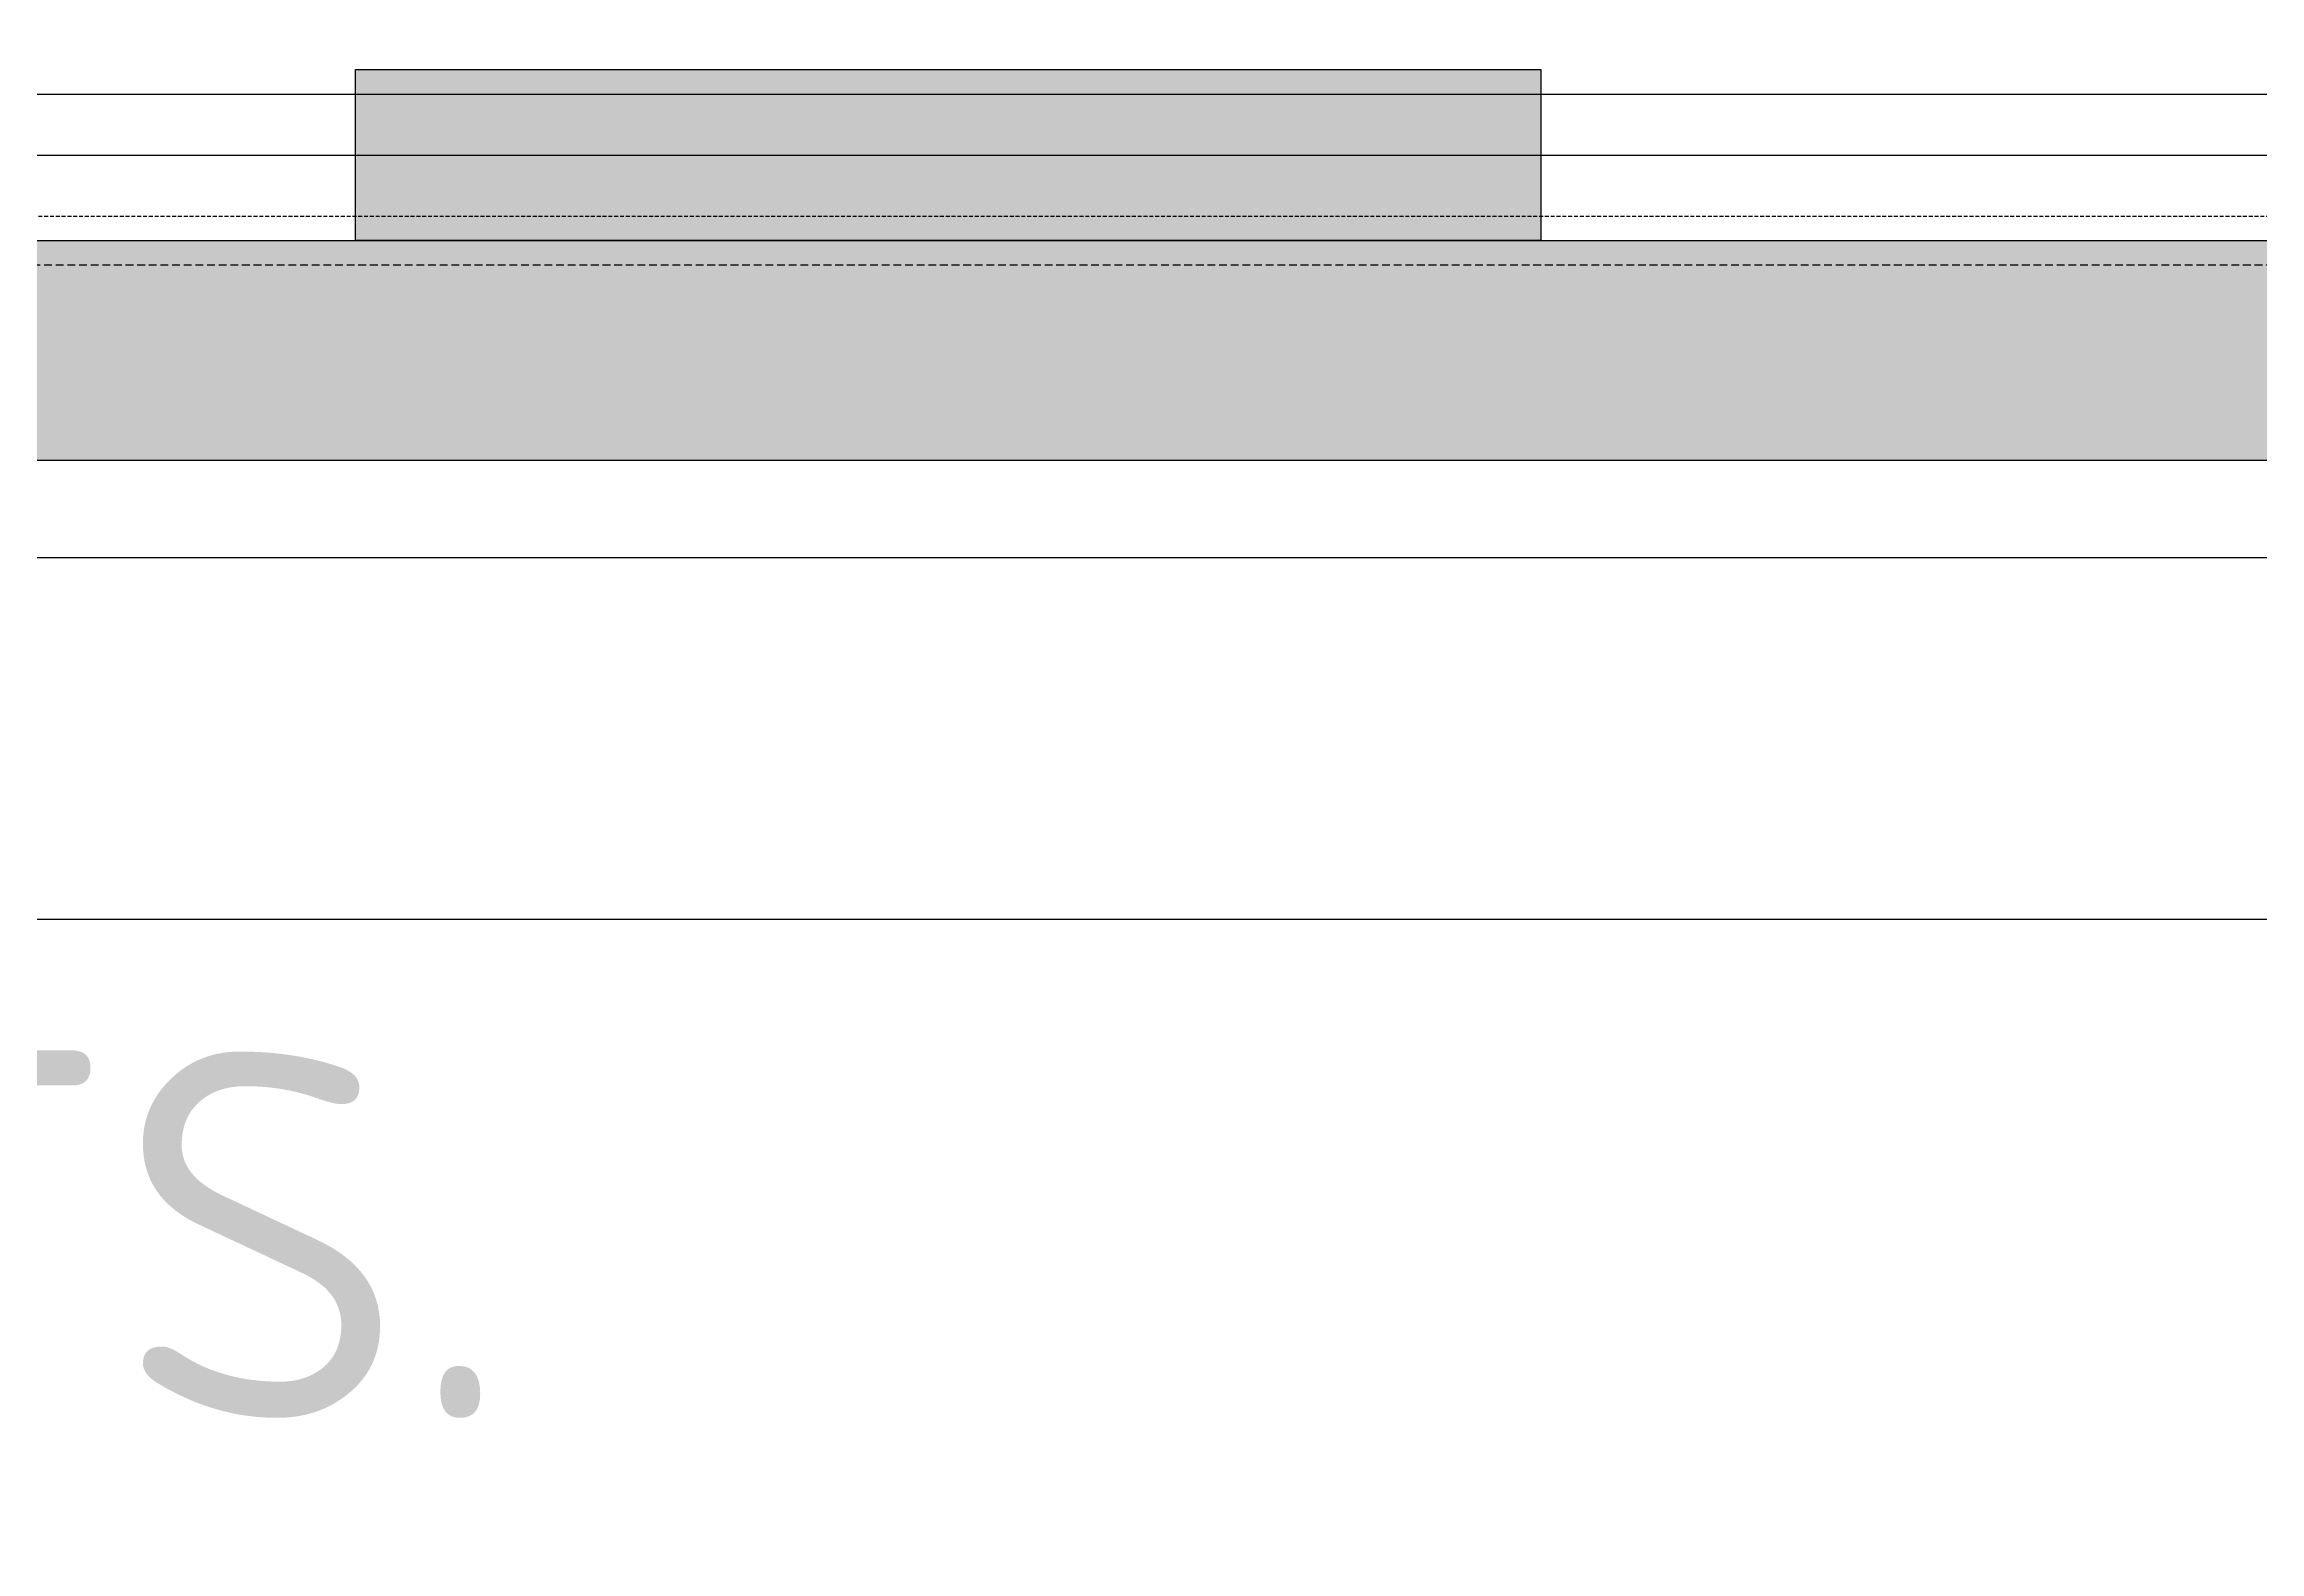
# Model space of a CAD drawing. Header units: millimetres. Extents: x -272986 to 200319, y -34579 to 49604.
# Drawn here: x 2848 to 3755, y 11823 to 12440 of the extents above; entities that cross this region are included whole.
import ezdxf

# ---------------------------------------------------------------- set-up
doc = ezdxf.new("R2010")
doc.units = ezdxf.units.MM
doc.linetypes.add('CENTER2', pattern=[28.575000000000003, 19.05, -3.175, 3.175, -3.175])
doc.linetypes.add('HIDDEN2', pattern=[4.762499999999999, 3.175, -1.5875])
doc.layers.get('Defpoints').update_dxf_attribs({"color": 9})
for name, color, linetype in [('X 0001 M', 7, 'Continuous'), ('X 1001 M', 8, 'HIDDEN2'), ('X 2001 M', 1, 'CENTER2'), ('X 3001 D', 5, 'Continuous'), ('X 4001 T', 7, 'Continuous')]:
    doc.layers.add(name, color=color, linetype=linetype)
doc.layers.add('X 5999 H', color=7, linetype='Continuous', true_color=0xffffff)
doc.styles.add('BIT STD. 2.5', font='isocpeur.ttf', dxfattribs={"height": 2.5})
doc.styles.add('BIT STD. 3.0', font='isocpeur.ttf', dxfattribs={"height": 2.5})
doc.dimstyles.new('BIT STD. 3.0', dxfattribs={"dimtxt": 3, "dimasz": 3, "dimexe": 1, "dimexo": 0.75, "dimgap": 1, "dimtad": 1, "dimdec": 0, "dimdsep": 46, "dimtxsty": 'BIT STD. 3.0', "dimcen": 0, "dimadec": 0, "dimazin": 0, "dimtfac": 1, "dimtdec": 0, "dimtmove": 0, "dimatfit": 3, "dimfxl": 1, "dimtfill": 1, "dimlwd": -1, "dimlwe": -1, "dimarcsym": 0})

# ---------------------------------------------------------------- blocks, each defined once
blk = doc.blocks.new('*D716')
at = {"layer": 'Defpoints', "color": 0, "transparency": 16777216}
for p in [(-670.2165446286235, 12230), (15596.99999999999, 12230.00000000003), (-1.382431946694851e-10, -2.273736754432321e-13)]:
    blk.add_point(p, dxfattribs=at)
at = {"layer": 'X 3001 D', "color": 0, "transparency": 16777216}
blk.add_line((15590.99999999999, 12230.00000000003), (-3471.512588284831, 12230), dxfattribs=at)
at = {"layer": 'X 3001 D', "color": 0, "transparency": 16777216, "insert": (-2100.864566456728, 12366.58594815825), "char_height": 150, "attachment_point": 5, "style": 'BIT STD. 3.0', "bg_fill": 3, "box_fill_scale": 1.1, "bg_fill_color": 256, "bg_fill_true_color": 13158600, "bg_fill_transparency": 0}
blk.add_mtext('{\\fArial|b0|i0|c0|p34;▼}12.230m - OVERFLOW LEVEL', dxfattribs=at)
blk = doc.blocks.new('*D718')
at = {"layer": 'Defpoints', "color": 0, "transparency": 16777216}
for p in [(15596.99999999999, 12082), (-1200.539662775482, 11803.0040703202), (-1.382431946694851e-10, -2.273736754432321e-13)]:
    blk.add_point(p, dxfattribs=at)
at = {"layer": 'X 3001 D', "color": 0, "transparency": 16777216}
for p, q in [((-480.5396627754817, 12082), (-840.5396627754817, 11803.0040703202)), ((15551.99999999999, 12082), (-480.5396627754817, 12082)), ((-840.5396627754817, 11803.0040703202), (-3431.835706431689, 11803.0040703202))]:
    blk.add_line(p, q, dxfattribs=at)
at = {"layer": 'X 3001 D', "color": 0, "transparency": 16777216, "insert": (-2346.187684603586, 11939.59001847845), "char_height": 150, "attachment_point": 5, "style": 'BIT STD. 3.0', "bg_fill": 3, "box_fill_scale": 1.1, "bg_fill_color": 256, "bg_fill_true_color": 13158600, "bg_fill_transparency": 0}
blk.add_mtext('{\\fArial|b0|i0|c0|p34;▼}12.082m - HIGH LEVEL', dxfattribs=at)
blk = doc.blocks.new('90 WS')
at = {"layer": 'X 5999 H'}
h = blk.add_hatch(color=9, dxfattribs=at)
h.dxf.hatch_style = 1
h.paths.add_polyline_path([(-15302.51427035754, -34.99999999999818), (-15117.13837452536, -34.99999999999818), (-15117.13837452536, 35.00000000000546), (-15302.51427035754, 35.00000000000546)])
h.paths.add_polyline_path([(-14279.25368084079, 35.00000000000182), (-13926.6477734503, 35.00000000000182), (-13926.6477734503, -34.99999999999818), (-14279.25368084079, -34.99999999999818)])
h.paths.add_polyline_path([(-5105.149931233405, 35), (-5675.678274025224, 35), (-5675.678274025224, -35), (-5105.149931233405, -35)])
h.paths.add_polyline_path([(-2975.388233022531, 34.99999999999818), (-3460.708629006142, 34.99999999999818), (-3460.708629006142, -35.00000000000182), (-2975.388233022531, -35.00000000000182)])
h.paths.add_polyline_path([(-8098.444500151367, 35.00000000000182), (-7498.555499848517, 35.00000000000182), (-7498.555499848517, -34.99999999999818), (-8098.444500151367, -34.99999999999818)])
h.paths.add_polyline_path([(-10491.85006876648, 35), (-9921.32172597466, 35), (-9921.32172597466, -35), (-10491.85006876648, -35)])
h.paths.add_polyline_path([(-12621.61176697735, 34.99999999999818), (-12136.29137099374, 34.99999999999818), (-12136.29137099374, -35.00000000000182), (-12621.61176697735, -35.00000000000182)])
h.paths.add_polyline_path([(-1317.746319159094, 35.00000000000182), (-1670.352226549585, 35.00000000000182), (-1670.352226549585, -34.99999999999818), (-1317.746319159094, -34.99999999999818)])
h.paths.add_polyline_path([(-294.4857296423434, -34.99999999999818), (-479.8616254745284, -34.99999999999818), (-479.8616254745284, 35.00000000000546), (-294.4857296423434, 35.00000000000546)])
h = blk.add_hatch(color=9, dxfattribs=at)
h.dxf.hatch_style = 1
h.paths.add_polyline_path([(-15696.99999999988, -125), (100, -125), (100, -55), (0, -55), (0, -35), (-15596.99999999988, -35), (-15596.99999999988, -55), (-15696.99999999988, -55)])
for p, q in [((-15616.99999999988, -35), (20, -35)), ((-15696.99999999988, -125), (100, -125))]:
    blk.add_line(p, q)
at = {"color": 252, "linetype": 'HIDDEN2'}
blk.add_line((-15597, -44.99999999999994), (0, -44.99999999999994), dxfattribs=at)
blk.add_lwpolyline([(-12621.61176697735, 34.99999999999818), (-12136.29137099374, 34.99999999999818), (-12136.29137099374, -35.00000000000182), (-12621.61176697735, -35.00000000000182)], close=True)
at = {"layer": 'X 2001 M'}
blk.add_line((-15657.17776611028, 0), (60.17776611028239, 0), dxfattribs=at)
blk = doc.blocks.new('*D678')
at = {"layer": 'Defpoints', "color": 0, "transparency": 16777216}
for p in [(10384.0767400825, 13239), (11230.07886855424, 12944.21057286914), (390.3356475708861, 0.5)]:
    blk.add_point(p, dxfattribs=at)
at = {"layer": 'X 3001 D', "color": 0, "transparency": 16777216}
for p, q in [((10429.0767400825, 13239), (10744.0767400825, 13239)), ((10744.0767400825, 13239), (10870.07886855424, 12944.21057286914)), ((10870.07886855424, 12944.21057286914), (12831.37491221044, 12944.21057286914))]:
    blk.add_line(p, q, dxfattribs=at)
at = {"layer": 'X 3001 D', "color": 0, "transparency": 16777216, "insert": (12060.72689038234, 13080.79652102739), "char_height": 150, "attachment_point": 5, "style": 'BIT STD. 3.0', "bg_fill": 3, "box_fill_scale": 1.1, "bg_fill_color": 256, "bg_fill_true_color": 13158600, "bg_fill_transparency": 0}
blk.add_mtext('{\\fArial|b0|i0|c0|p34;▼}13.239m{\\C1;*} - {\\C7;N12}', dxfattribs=at)
blk = doc.blocks.new('*D688')
at = {"layer": 'Defpoints', "color": 0, "transparency": 16777216}
for p in [(8011.633869806683, 13259), (11215.46061634927, 13258.5), (390.3356475708861, 0.5)]:
    blk.add_point(p, dxfattribs=at)
at = {"layer": 'X 3001 D', "color": 0, "transparency": 16777216}
for p, q in [((8056.633869806683, 13259), (10495.46061634927, 13259)), ((10495.46061634927, 13259), (10855.46061634927, 13258.5)), ((10855.46061634927, 13258.5), (14586.75666000548, 13258.5))]:
    blk.add_line(p, q, dxfattribs=at)
at = {"layer": 'X 3001 D', "color": 0, "transparency": 16777216, "insert": (12931.10863817737, 13408.5), "char_height": 150, "attachment_point": 5, "style": 'BIT STD. 3.0', "bg_fill": 3, "box_fill_scale": 1.1, "bg_fill_color": 256, "bg_fill_true_color": 13158600, "bg_fill_transparency": 0}
blk.add_mtext('{\\fArial|b0|i0|c0|p34;▼}13.259m - {\\C7;N01, N02, N03, N05, N07}', dxfattribs=at)

msp = doc.modelspace()

# ---------------------------------------------------------------- dimensions: what is measured, and where the dimension line sits
at = {"layer": 'X 3001 D', "color": 150}
dim = msp.add_ordinate_dim(feature_location=(15596.99999999999, 12230.00000000003), offset=(-16267.216544628614, -2.9103830456733704e-11), dtype=0, origin=(-1.382431946694851e-10, -2.273736754432321e-13), text='{\\fArial|b0|i0|c0|p34;▼}<> - OVERFLOW LEVEL', dimstyle='BIT STD. 3.0', override={"dimexo": 0.1, "dimdec": 3, "dimlfac": 0.001, "dimzin": 0, "dimpost": 'm'}, dxfattribs=at)
dim.commit()
dim.dimension.update_dxf_attribs({"geometry": '*D716', "text_midpoint": (-2100.864566456728, 12366.58594815825)})

# ---------------------------------------------------------------- next in the draw order: linework, layer by layer
at = {"layer": 'X 0001 M'}
msp.add_line((-7.275957614183426e-11, 12420), (15596.99999999996, 12419.99999999997), dxfattribs=at)

# ---------------------------------------------------------------- next in the draw order: dimensions: what is measured, and where the dimension line sits
at = {"layer": 'X 3001 D', "color": 150}
dim = msp.add_ordinate_dim(feature_location=(15596.99999999999, 12082), offset=(-16797.539662775474, -278.9959296798006), dtype=0, origin=(-1.382431946694851e-10, -2.273736754432321e-13), text='{\\fArial|b0|i0|c0|p34;▼}<> - HIGH LEVEL', dimstyle='BIT STD. 3.0', override={"dimdec": 3, "dimlfac": 0.001, "dimzin": 0, "dimpost": 'm'}, dxfattribs=at)
dim.commit()
dim.dimension.update_dxf_attribs({"geometry": '*D718', "text_midpoint": (-2346.187684603586, 11939.59001847845)})

# ---------------------------------------------------------------- next in the draw order: linework, layer by layer
at = {"layer": 'X 1001 M', "ltscale": 0.5}
msp.add_line((-7.275957614183426e-11, 12370), (15596.99999999996, 12369.99999999997), dxfattribs=at)
at = {"layer": 'X 2001 M'}
msp.add_line((-50.00000000007276, 12395), (15646.99999999996, 12394.99999999997), dxfattribs=at)

# ---------------------------------------------------------------- next in the draw order: block references
msp.add_blockref('90 WS', (15597, 12394.99999999997))

# ---------------------------------------------------------------- next in the draw order: texts
at = {"layer": 'X 4001 T', "insert": (90.07847377187136, 12027.90282165213), "char_height": 150, "attachment_point": 1, "style": 'BIT STD. 2.5', "bg_fill": 3, "box_fill_scale": 1.25, "bg_fill_color": 256, "bg_fill_transparency": 0}
msp.add_mtext_dynamic_manual_height_columns('3.0mm (2101) S355JR_1200-PLTS.', width=3412.8, gutter_width=900, heights=[0], dxfattribs=at)

# ---------------------------------------------------------------- next in the draw order: dimensions: what is measured, and where the dimension line sits
at = {"layer": 'X 3001 D'}
dim = msp.add_ordinate_dim(feature_location=(10384.0767400825, 13239), offset=(846.0021284717386, -294.7894271308596), dtype=0, origin=(390.3356475708861, 0.5), text='{\\fArial|b0|i0|c0|p34;▼}<>{\\C1;*} - {\\C7;N12}', dimstyle='BIT STD. 3.0', override={"dimdec": 3, "dimlfac": 0.001, "dimzin": 0, "dimpost": 'm'}, dxfattribs=at)
dim.commit()
dim.dimension.update_dxf_attribs({"geometry": '*D678', "text_midpoint": (12060.72689038234, 13080.79652102739)})

# ---------------------------------------------------------------- next in the draw order: dimensions: what is measured, and where the dimension line sits
dim = msp.add_ordinate_dim(feature_location=(8011.633869806683, 13259), offset=(3203.826746542587, -0.5), dtype=0, origin=(390.3356475708861, 0.5), text='{\\fArial|b0|i0|c0|p34;▼}<> - {\\C7;N01, N02, N03, N05, N07}', dimstyle='BIT STD. 3.0', override={"dimdec": 3, "dimlfac": 0.001, "dimzin": 0, "dimpost": 'm'}, dxfattribs=at)
dim.commit()
dim.dimension.update_dxf_attribs({"geometry": '*D688', "text_midpoint": (12931.10863817737, 13408.5)})

doc.saveas('drawing.dxf')
